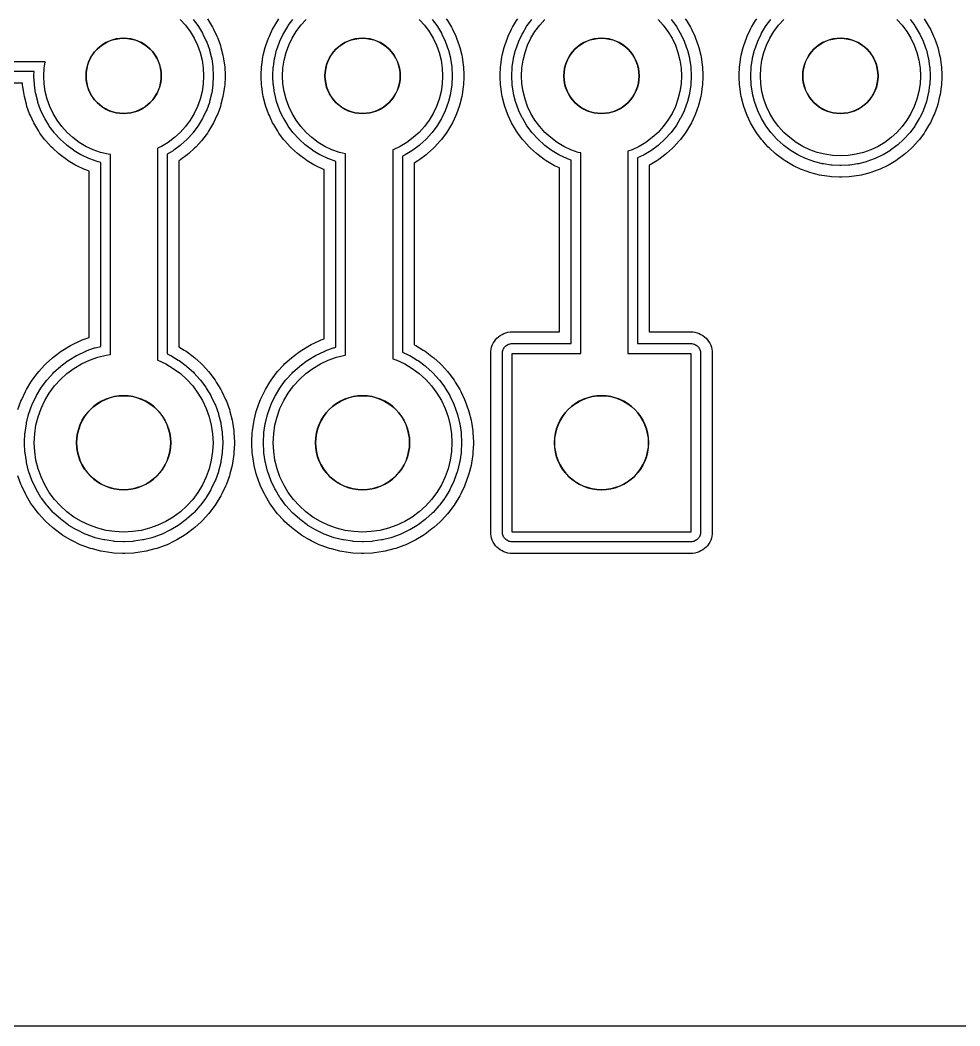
# Model space of a CAD drawing. Header units: millimetres. Extents: x -3 to 103, y -3 to 78.
# Drawn here: x 70.54 to 80.53, y 0 to 10.69 of the extents above; entities that cross this region are included whole.
import ezdxf

# ---------------------------------------------------------------- set-up
doc = ezdxf.new("R2010")
doc.units = ezdxf.units.MM
for name, color, linetype in [('COPPER', 1, 'Continuous'), ('DRILL_0p80mm', 5, 'Continuous'), ('DRILL_1p00mm', 5, 'Continuous'), ('ISO_PASS1', 2, 'Continuous'), ('ISO_PASS2', 6, 'Continuous'), ('OUTLINE', 7, 'Continuous')]:
    doc.layers.add(name, color=color, linetype=linetype)

msp = doc.modelspace()

# ---------------------------------------------------------------- linework, layer by layer
at = {"layer": 'COPPER'}
for points in [[(72.241, 10.701), (72.297, 10.639), (72.347, 10.572), (72.39, 10.501), (72.425, 10.425), (72.453, 10.347), (72.474, 10.266), (72.486, 10.183), (72.49, 10.1), (72.486, 10.017), (72.474, 9.934), (72.453, 9.853), (72.425, 9.775), (72.39, 9.699), (72.347, 9.628), (72.297, 9.561), (72.241, 9.499), (72.179, 9.443), (72.112, 9.393), (72.041, 9.35), (72, 9.331), (72, 7.079), (72.004, 7.078), (72.088, 7.038), (72.168, 6.99), (72.243, 6.934), (72.312, 6.872), (72.374, 6.803), (72.43, 6.728), (72.478, 6.648), (72.518, 6.564), (72.549, 6.476), (72.572, 6.385), (72.585, 6.293), (72.59, 6.2), (72.585, 6.107), (72.572, 6.015), (72.549, 5.924), (72.518, 5.836), (72.478, 5.752), (72.43, 5.672), (72.374, 5.597), (72.312, 5.528), (72.243, 5.466), (72.168, 5.41), (72.088, 5.362), (72.004, 5.322), (71.916, 5.291), (71.825, 5.268), (71.733, 5.255), (71.64, 5.25), (71.547, 5.255), (71.455, 5.268), (71.364, 5.291), (71.276, 5.322), (71.192, 5.362), (71.112, 5.41), (71.037, 5.466), (70.968, 5.528), (70.906, 5.597), (70.85, 5.672), (70.802, 5.752), (70.762, 5.836), (70.731, 5.924), (70.708, 6.015), (70.695, 6.107), (70.69, 6.2), (70.695, 6.293), (70.708, 6.385), (70.731, 6.476), (70.762, 6.564), (70.802, 6.648), (70.85, 6.728), (70.906, 6.803), (70.968, 6.872), (71.037, 6.934), (71.112, 6.99), (71.192, 7.038), (71.276, 7.078), (71.364, 7.109), (71.455, 7.132), (71.5, 7.138), (71.5, 9.263), (71.474, 9.266), (71.393, 9.287), (71.315, 9.315), (71.239, 9.35), (71.168, 9.393), (71.101, 9.443), (71.039, 9.499), (70.983, 9.561), (70.933, 9.628), (70.89, 9.699), (70.855, 9.775), (70.827, 9.853), (70.806, 9.934), (70.794, 10.017), (70.79, 10.1), (70.794, 10.183), (70.804, 10.25), (58.892, 10.25)], [(74.781, 10.701), (74.837, 10.639), (74.887, 10.572), (74.93, 10.501), (74.965, 10.425), (74.993, 10.347), (75.014, 10.266), (75.026, 10.183), (75.03, 10.1), (75.026, 10.017), (75.014, 9.934), (74.993, 9.853), (74.965, 9.775), (74.93, 9.699), (74.887, 9.628), (74.837, 9.561), (74.781, 9.499), (74.719, 9.443), (74.652, 9.393), (74.581, 9.35), (74.505, 9.315), (74.5, 9.313), (74.5, 7.093), (74.544, 7.078), (74.628, 7.038), (74.708, 6.99), (74.783, 6.934), (74.852, 6.872), (74.914, 6.803), (74.97, 6.728), (75.018, 6.648), (75.058, 6.564), (75.089, 6.476), (75.112, 6.385), (75.125, 6.293), (75.13, 6.2), (75.125, 6.107), (75.112, 6.015), (75.089, 5.924), (75.058, 5.836), (75.018, 5.752), (74.97, 5.672), (74.914, 5.597), (74.852, 5.528), (74.783, 5.466), (74.708, 5.41), (74.628, 5.362), (74.544, 5.322), (74.456, 5.291), (74.365, 5.268), (74.273, 5.255), (74.18, 5.25), (74.087, 5.255), (73.995, 5.268), (73.904, 5.291), (73.816, 5.322), (73.732, 5.362), (73.652, 5.41), (73.577, 5.466), (73.508, 5.528), (73.446, 5.597), (73.39, 5.672), (73.342, 5.752), (73.302, 5.836), (73.271, 5.924), (73.248, 6.015), (73.235, 6.107), (73.23, 6.2), (73.235, 6.293), (73.248, 6.385), (73.271, 6.476), (73.302, 6.564), (73.342, 6.648), (73.39, 6.728), (73.446, 6.803), (73.508, 6.872), (73.577, 6.934), (73.652, 6.99), (73.732, 7.038), (73.816, 7.078), (73.904, 7.109), (73.995, 7.132), (74, 7.133), (74, 9.27), (73.933, 9.287), (73.855, 9.315), (73.779, 9.35), (73.708, 9.393), (73.641, 9.443), (73.579, 9.499), (73.523, 9.561), (73.473, 9.628), (73.43, 9.699), (73.395, 9.775), (73.367, 9.853), (73.346, 9.934), (73.334, 10.017), (73.33, 10.1), (73.334, 10.183), (73.346, 10.266), (73.367, 10.347), (73.395, 10.425), (73.43, 10.501), (73.473, 10.572), (73.523, 10.639), (73.579, 10.701)], [(77.321, 10.701), (77.377, 10.639), (77.427, 10.572), (77.47, 10.501), (77.505, 10.425), (77.533, 10.347), (77.554, 10.266), (77.566, 10.183), (77.57, 10.1), (77.566, 10.017), (77.554, 9.934), (77.533, 9.853), (77.505, 9.775), (77.47, 9.699), (77.427, 9.628), (77.377, 9.561), (77.321, 9.499), (77.259, 9.443), (77.192, 9.393), (77.121, 9.35), (77.045, 9.315), (77, 9.299), (77, 7.15), (77.67, 7.15), (77.67, 5.25), (75.77, 5.25), (75.77, 7.15), (76.5, 7.15), (76.5, 9.28), (76.473, 9.287), (76.395, 9.315), (76.319, 9.35), (76.248, 9.393), (76.181, 9.443), (76.119, 9.499), (76.063, 9.561), (76.013, 9.628), (75.97, 9.699), (75.935, 9.775), (75.907, 9.853), (75.886, 9.934), (75.874, 10.017), (75.87, 10.1), (75.874, 10.183), (75.886, 10.266), (75.907, 10.347), (75.935, 10.425), (75.97, 10.501), (76.013, 10.572), (76.063, 10.639), (76.119, 10.701)], [(79.861, 10.701), (79.917, 10.639), (79.967, 10.572), (80.01, 10.501), (80.045, 10.425), (80.073, 10.347), (80.094, 10.266), (80.106, 10.183), (80.11, 10.1), (80.106, 10.017), (80.094, 9.934), (80.073, 9.853), (80.045, 9.775), (80.01, 9.699), (79.967, 9.628), (79.917, 9.561), (79.861, 9.499), (79.799, 9.443), (79.732, 9.393), (79.661, 9.35), (79.585, 9.315), (79.507, 9.287), (79.426, 9.266), (79.343, 9.254), (79.26, 9.25), (79.177, 9.254), (79.094, 9.266), (79.013, 9.287), (78.935, 9.315), (78.859, 9.35), (78.788, 9.393), (78.721, 9.443), (78.659, 9.499), (78.603, 9.561), (78.553, 9.628), (78.51, 9.699), (78.475, 9.775), (78.447, 9.853), (78.426, 9.934), (78.414, 10.017), (78.41, 10.1), (78.414, 10.183), (78.426, 10.266), (78.447, 10.347), (78.475, 10.425), (78.51, 10.501), (78.553, 10.572), (78.603, 10.639), (78.659, 10.701)]]:
    msp.add_lwpolyline(points, dxfattribs=at)
for points in [[(71.307, 10.322), (71.287, 10.289), (71.27, 10.253), (71.257, 10.216), (71.248, 10.178), (71.242, 10.139), (71.24, 10.1), (71.242, 10.061), (71.248, 10.022), (71.257, 9.984), (71.27, 9.947), (71.287, 9.911), (71.307, 9.878), (71.331, 9.846), (71.357, 9.817), (71.386, 9.791), (71.418, 9.767), (71.451, 9.747), (71.487, 9.73), (71.524, 9.717), (71.562, 9.708), (71.601, 9.702), (71.64, 9.7), (71.679, 9.702), (71.718, 9.708), (71.756, 9.717), (71.793, 9.73), (71.829, 9.747), (71.862, 9.767), (71.894, 9.791), (71.923, 9.817), (71.949, 9.846), (71.973, 9.878), (71.993, 9.911), (72.01, 9.947), (72.023, 9.984), (72.032, 10.022), (72.038, 10.061), (72.04, 10.1), (72.038, 10.139), (72.032, 10.178), (72.023, 10.216), (72.01, 10.253), (71.993, 10.289), (71.973, 10.322), (71.949, 10.354), (71.923, 10.383), (71.894, 10.409), (71.862, 10.433), (71.829, 10.453), (71.793, 10.47), (71.756, 10.483), (71.718, 10.492), (71.679, 10.498), (71.64, 10.5), (71.601, 10.498), (71.562, 10.492), (71.524, 10.483), (71.487, 10.47), (71.451, 10.453), (71.418, 10.433), (71.386, 10.409), (71.357, 10.383), (71.331, 10.354)], [(73.847, 10.322), (73.827, 10.289), (73.81, 10.253), (73.797, 10.216), (73.788, 10.178), (73.782, 10.139), (73.78, 10.1), (73.782, 10.061), (73.788, 10.022), (73.797, 9.984), (73.81, 9.947), (73.827, 9.911), (73.847, 9.878), (73.871, 9.846), (73.897, 9.817), (73.926, 9.791), (73.958, 9.767), (73.991, 9.747), (74.027, 9.73), (74.064, 9.717), (74.102, 9.708), (74.141, 9.702), (74.18, 9.7), (74.219, 9.702), (74.258, 9.708), (74.296, 9.717), (74.333, 9.73), (74.369, 9.747), (74.402, 9.767), (74.434, 9.791), (74.463, 9.817), (74.489, 9.846), (74.513, 9.878), (74.533, 9.911), (74.55, 9.947), (74.563, 9.984), (74.572, 10.022), (74.578, 10.061), (74.58, 10.1), (74.578, 10.139), (74.572, 10.178), (74.563, 10.216), (74.55, 10.253), (74.533, 10.289), (74.513, 10.322), (74.489, 10.354), (74.463, 10.383), (74.434, 10.409), (74.402, 10.433), (74.369, 10.453), (74.333, 10.47), (74.296, 10.483), (74.258, 10.492), (74.219, 10.498), (74.18, 10.5), (74.141, 10.498), (74.102, 10.492), (74.064, 10.483), (74.027, 10.47), (73.991, 10.453), (73.958, 10.433), (73.926, 10.409), (73.897, 10.383), (73.871, 10.354)], [(76.387, 10.322), (76.367, 10.289), (76.35, 10.253), (76.337, 10.216), (76.328, 10.178), (76.322, 10.139), (76.32, 10.1), (76.322, 10.061), (76.328, 10.022), (76.337, 9.984), (76.35, 9.947), (76.367, 9.911), (76.387, 9.878), (76.411, 9.846), (76.437, 9.817), (76.466, 9.791), (76.498, 9.767), (76.531, 9.747), (76.567, 9.73), (76.604, 9.717), (76.642, 9.708), (76.681, 9.702), (76.72, 9.7), (76.759, 9.702), (76.798, 9.708), (76.836, 9.717), (76.873, 9.73), (76.909, 9.747), (76.942, 9.767), (76.974, 9.791), (77.003, 9.817), (77.029, 9.846), (77.053, 9.878), (77.073, 9.911), (77.09, 9.947), (77.103, 9.984), (77.112, 10.022), (77.118, 10.061), (77.12, 10.1), (77.118, 10.139), (77.112, 10.178), (77.103, 10.216), (77.09, 10.253), (77.073, 10.289), (77.053, 10.322), (77.029, 10.354), (77.003, 10.383), (76.974, 10.409), (76.942, 10.433), (76.909, 10.453), (76.873, 10.47), (76.836, 10.483), (76.798, 10.492), (76.759, 10.498), (76.72, 10.5), (76.681, 10.498), (76.642, 10.492), (76.604, 10.483), (76.567, 10.47), (76.531, 10.453), (76.498, 10.433), (76.466, 10.409), (76.437, 10.383), (76.411, 10.354)], [(78.927, 10.322), (78.907, 10.289), (78.89, 10.253), (78.877, 10.216), (78.868, 10.178), (78.862, 10.139), (78.86, 10.1), (78.862, 10.061), (78.868, 10.022), (78.877, 9.984), (78.89, 9.947), (78.907, 9.911), (78.927, 9.878), (78.951, 9.846), (78.977, 9.817), (79.006, 9.791), (79.038, 9.767), (79.071, 9.747), (79.107, 9.73), (79.144, 9.717), (79.182, 9.708), (79.221, 9.702), (79.26, 9.7), (79.299, 9.702), (79.338, 9.708), (79.376, 9.717), (79.413, 9.73), (79.449, 9.747), (79.482, 9.767), (79.514, 9.791), (79.543, 9.817), (79.569, 9.846), (79.593, 9.878), (79.613, 9.911), (79.63, 9.947), (79.643, 9.984), (79.652, 10.022), (79.658, 10.061), (79.66, 10.1), (79.658, 10.139), (79.652, 10.178), (79.643, 10.216), (79.63, 10.253), (79.613, 10.289), (79.593, 10.322), (79.569, 10.354), (79.543, 10.383), (79.514, 10.409), (79.482, 10.433), (79.449, 10.453), (79.413, 10.47), (79.376, 10.483), (79.338, 10.492), (79.299, 10.498), (79.26, 10.5), (79.221, 10.498), (79.182, 10.492), (79.144, 10.483), (79.107, 10.47), (79.071, 10.453), (79.038, 10.433), (79.006, 10.409), (78.977, 10.383), (78.951, 10.354)], [(71.224, 6.478), (71.199, 6.436), (71.178, 6.391), (71.162, 6.345), (71.15, 6.298), (71.142, 6.249), (71.14, 6.2), (71.142, 6.151), (71.15, 6.102), (71.162, 6.055), (71.178, 6.009), (71.199, 5.964), (71.224, 5.922), (71.253, 5.883), (71.286, 5.846), (71.323, 5.813), (71.362, 5.784), (71.404, 5.759), (71.449, 5.738), (71.495, 5.722), (71.542, 5.71), (71.591, 5.702), (71.64, 5.7), (71.689, 5.702), (71.738, 5.71), (71.785, 5.722), (71.831, 5.738), (71.876, 5.759), (71.918, 5.784), (71.957, 5.813), (71.994, 5.846), (72.027, 5.883), (72.056, 5.922), (72.081, 5.964), (72.102, 6.009), (72.118, 6.055), (72.13, 6.102), (72.138, 6.151), (72.14, 6.2), (72.138, 6.249), (72.13, 6.298), (72.118, 6.345), (72.102, 6.391), (72.081, 6.436), (72.056, 6.478), (72.027, 6.517), (71.994, 6.554), (71.957, 6.587), (71.918, 6.616), (71.876, 6.641), (71.831, 6.662), (71.785, 6.678), (71.738, 6.69), (71.689, 6.698), (71.64, 6.7), (71.591, 6.698), (71.542, 6.69), (71.495, 6.678), (71.449, 6.662), (71.404, 6.641), (71.362, 6.616), (71.323, 6.587), (71.286, 6.554), (71.253, 6.517)], [(73.764, 6.478), (73.739, 6.436), (73.718, 6.391), (73.702, 6.345), (73.69, 6.298), (73.682, 6.249), (73.68, 6.2), (73.682, 6.151), (73.69, 6.102), (73.702, 6.055), (73.718, 6.009), (73.739, 5.964), (73.764, 5.922), (73.793, 5.883), (73.826, 5.846), (73.863, 5.813), (73.902, 5.784), (73.944, 5.759), (73.989, 5.738), (74.035, 5.722), (74.082, 5.71), (74.131, 5.702), (74.18, 5.7), (74.229, 5.702), (74.278, 5.71), (74.325, 5.722), (74.371, 5.738), (74.416, 5.759), (74.458, 5.784), (74.497, 5.813), (74.534, 5.846), (74.567, 5.883), (74.596, 5.922), (74.621, 5.964), (74.642, 6.009), (74.658, 6.055), (74.67, 6.102), (74.678, 6.151), (74.68, 6.2), (74.678, 6.249), (74.67, 6.298), (74.658, 6.345), (74.642, 6.391), (74.621, 6.436), (74.596, 6.478), (74.567, 6.517), (74.534, 6.554), (74.497, 6.587), (74.458, 6.616), (74.416, 6.641), (74.371, 6.662), (74.325, 6.678), (74.278, 6.69), (74.229, 6.698), (74.18, 6.7), (74.131, 6.698), (74.082, 6.69), (74.035, 6.678), (73.989, 6.662), (73.944, 6.641), (73.902, 6.616), (73.863, 6.587), (73.826, 6.554), (73.793, 6.517)], [(76.279, 6.436), (76.258, 6.391), (76.242, 6.345), (76.23, 6.298), (76.222, 6.249), (76.22, 6.2), (76.222, 6.151), (76.23, 6.102), (76.242, 6.055), (76.258, 6.009), (76.279, 5.964), (76.304, 5.922), (76.333, 5.883), (76.366, 5.846), (76.403, 5.813), (76.442, 5.784), (76.484, 5.759), (76.529, 5.738), (76.575, 5.722), (76.622, 5.71), (76.671, 5.702), (76.72, 5.7), (76.769, 5.702), (76.818, 5.71), (76.865, 5.722), (76.911, 5.738), (76.956, 5.759), (76.998, 5.784), (77.037, 5.813), (77.074, 5.846), (77.107, 5.883), (77.136, 5.922), (77.161, 5.964), (77.182, 6.009), (77.198, 6.055), (77.21, 6.102), (77.218, 6.151), (77.22, 6.2), (77.218, 6.249), (77.21, 6.298), (77.198, 6.345), (77.182, 6.391), (77.161, 6.436), (77.136, 6.478), (77.107, 6.517), (77.074, 6.554), (77.037, 6.587), (76.998, 6.616), (76.956, 6.641), (76.911, 6.662), (76.865, 6.678), (76.818, 6.69), (76.769, 6.698), (76.72, 6.7), (76.671, 6.698), (76.622, 6.69), (76.575, 6.678), (76.529, 6.662), (76.484, 6.641), (76.442, 6.616), (76.403, 6.587), (76.366, 6.554), (76.333, 6.517), (76.304, 6.478)]]:
    msp.add_lwpolyline(points, close=True, dxfattribs=at)
at = {"layer": 'DRILL_0p80mm'}
for centre in [(71.64, 10.1), (74.18, 10.1), (76.72, 10.1), (79.26, 10.1)]:
    msp.add_circle(centre, 0.4, dxfattribs=at)
at = {"layer": 'DRILL_1p00mm'}
for centre in [(71.64, 6.2), (74.18, 6.2), (76.72, 6.2)]:
    msp.add_circle(centre, 0.5, dxfattribs=at)
at = {"layer": 'ISO_PASS1'}
for points in [[(72.38, 10.701), (72.43, 10.634), (72.436, 10.625), (72.478, 10.554), (72.483, 10.545), (72.519, 10.47), (72.523, 10.46), (72.551, 10.382), (72.554, 10.372), (72.574, 10.291), (72.576, 10.281), (72.588, 10.199), (72.589, 10.188), (72.593, 10.105), (72.593, 10.095), (72.589, 10.012), (72.588, 10.001), (72.576, 9.919), (72.574, 9.909), (72.554, 9.828), (72.551, 9.818), (72.523, 9.74), (72.519, 9.73), (72.483, 9.655), (72.478, 9.646), (72.436, 9.575), (72.43, 9.566), (72.38, 9.499), (72.374, 9.491), (72.318, 9.429), (72.311, 9.422), (72.249, 9.366), (72.241, 9.36), (72.174, 9.31), (72.165, 9.304), (72.104, 9.267), (72.104, 7.145), (72.132, 7.131), (72.141, 7.127), (72.221, 7.079), (72.23, 7.073), (72.304, 7.018), (72.312, 7.011), (72.381, 6.949), (72.389, 6.941), (72.451, 6.872), (72.458, 6.864), (72.513, 6.79), (72.519, 6.781), (72.567, 6.701), (72.571, 6.692), (72.611, 6.608), (72.615, 6.598), (72.647, 6.511), (72.65, 6.501), (72.672, 6.411), (72.674, 6.401), (72.688, 6.308), (72.689, 6.298), (72.693, 6.205), (72.693, 6.195), (72.689, 6.102), (72.688, 6.092), (72.674, 5.999), (72.672, 5.989), (72.65, 5.899), (72.647, 5.889), (72.615, 5.802), (72.611, 5.792), (72.571, 5.708), (72.567, 5.699), (72.519, 5.619), (72.513, 5.61), (72.458, 5.536), (72.451, 5.528), (72.389, 5.459), (72.381, 5.451), (72.312, 5.389), (72.304, 5.382), (72.23, 5.327), (72.221, 5.321), (72.141, 5.273), (72.132, 5.269), (72.048, 5.229), (72.038, 5.225), (71.951, 5.193), (71.941, 5.19), (71.851, 5.168), (71.841, 5.166), (71.748, 5.152), (71.738, 5.151), (71.645, 5.147), (71.635, 5.147), (71.542, 5.151), (71.532, 5.152), (71.439, 5.166), (71.429, 5.168), (71.339, 5.19), (71.329, 5.193), (71.242, 5.225), (71.232, 5.229), (71.148, 5.269), (71.139, 5.273), (71.059, 5.321), (71.05, 5.327), (70.976, 5.382), (70.968, 5.389), (70.899, 5.451), (70.891, 5.459), (70.829, 5.528), (70.822, 5.536), (70.767, 5.61), (70.761, 5.619), (70.713, 5.699), (70.709, 5.708), (70.669, 5.792), (70.665, 5.802), (70.633, 5.889), (70.63, 5.899), (70.608, 5.989), (70.606, 5.999), (70.592, 6.092), (70.591, 6.102), (70.587, 6.195), (70.587, 6.205), (70.591, 6.298), (70.592, 6.308), (70.606, 6.401), (70.608, 6.411), (70.63, 6.501), (70.633, 6.511), (70.665, 6.598), (70.669, 6.608), (70.709, 6.692), (70.713, 6.701), (70.761, 6.781), (70.767, 6.79), (70.822, 6.864), (70.829, 6.872), (70.891, 6.941), (70.899, 6.949), (70.968, 7.011), (70.976, 7.018), (71.05, 7.073), (71.059, 7.079), (71.139, 7.127), (71.148, 7.131), (71.232, 7.171), (71.242, 7.175), (71.329, 7.207), (71.339, 7.21), (71.396, 7.224), (71.396, 9.179), (71.368, 9.186), (71.358, 9.189), (71.28, 9.217), (71.27, 9.221), (71.195, 9.257), (71.186, 9.262), (71.115, 9.304), (71.106, 9.31), (71.039, 9.36), (71.031, 9.366), (70.969, 9.422), (70.962, 9.429), (70.906, 9.491), (70.9, 9.499), (70.85, 9.566), (70.844, 9.575), (70.802, 9.646), (70.797, 9.655), (70.761, 9.73), (70.757, 9.74), (70.729, 9.818), (70.726, 9.828), (70.706, 9.909), (70.704, 9.919), (70.692, 10.001), (70.691, 10.012), (70.687, 10.095), (70.687, 10.105), (70.689, 10.146), (58.965, 10.146)], [(74.92, 10.701), (74.97, 10.634), (74.976, 10.625), (75.018, 10.554), (75.023, 10.545), (75.059, 10.47), (75.063, 10.46), (75.091, 10.382), (75.094, 10.372), (75.114, 10.291), (75.116, 10.281), (75.128, 10.199), (75.129, 10.188), (75.133, 10.105), (75.133, 10.095), (75.129, 10.012), (75.128, 10.001), (75.116, 9.919), (75.114, 9.909), (75.094, 9.828), (75.091, 9.818), (75.063, 9.74), (75.059, 9.73), (75.023, 9.655), (75.018, 9.646), (74.976, 9.575), (74.97, 9.566), (74.92, 9.499), (74.914, 9.491), (74.858, 9.429), (74.851, 9.422), (74.789, 9.366), (74.781, 9.36), (74.714, 9.31), (74.705, 9.304), (74.634, 9.262), (74.625, 9.257), (74.604, 9.247), (74.604, 7.164), (74.672, 7.131), (74.681, 7.127), (74.761, 7.079), (74.77, 7.073), (74.844, 7.018), (74.852, 7.011), (74.921, 6.949), (74.929, 6.941), (74.991, 6.872), (74.998, 6.864), (75.053, 6.79), (75.059, 6.781), (75.107, 6.701), (75.111, 6.692), (75.151, 6.608), (75.155, 6.598), (75.187, 6.511), (75.19, 6.501), (75.212, 6.411), (75.214, 6.401), (75.228, 6.308), (75.229, 6.298), (75.233, 6.205), (75.233, 6.195), (75.229, 6.102), (75.228, 6.092), (75.214, 5.999), (75.212, 5.989), (75.19, 5.899), (75.187, 5.889), (75.155, 5.802), (75.151, 5.792), (75.111, 5.708), (75.107, 5.699), (75.059, 5.619), (75.053, 5.61), (74.998, 5.536), (74.991, 5.528), (74.929, 5.459), (74.921, 5.451), (74.852, 5.389), (74.844, 5.382), (74.77, 5.327), (74.761, 5.321), (74.681, 5.273), (74.672, 5.269), (74.588, 5.229), (74.578, 5.225), (74.491, 5.193), (74.481, 5.19), (74.391, 5.168), (74.381, 5.166), (74.288, 5.152), (74.278, 5.151), (74.185, 5.147), (74.175, 5.147), (74.082, 5.151), (74.072, 5.152), (73.979, 5.166), (73.969, 5.168), (73.879, 5.19), (73.869, 5.193), (73.782, 5.225), (73.772, 5.229), (73.688, 5.269), (73.679, 5.273), (73.599, 5.321), (73.59, 5.327), (73.516, 5.382), (73.508, 5.389), (73.439, 5.451), (73.431, 5.459), (73.369, 5.528), (73.362, 5.536), (73.307, 5.61), (73.301, 5.619), (73.253, 5.699), (73.249, 5.708), (73.209, 5.792), (73.205, 5.802), (73.173, 5.889), (73.17, 5.899), (73.148, 5.989), (73.146, 5.999), (73.132, 6.092), (73.131, 6.102), (73.127, 6.195), (73.127, 6.205), (73.131, 6.298), (73.132, 6.308), (73.146, 6.401), (73.148, 6.411), (73.17, 6.501), (73.173, 6.511), (73.205, 6.598), (73.209, 6.608), (73.249, 6.692), (73.253, 6.701), (73.301, 6.781), (73.307, 6.79), (73.362, 6.864), (73.369, 6.872), (73.431, 6.941), (73.439, 6.949), (73.508, 7.011), (73.516, 7.018), (73.59, 7.073), (73.599, 7.079), (73.679, 7.127), (73.688, 7.131), (73.772, 7.171), (73.782, 7.175), (73.869, 7.207), (73.879, 7.21), (73.896, 7.214), (73.896, 9.19), (73.82, 9.217), (73.81, 9.221), (73.735, 9.257), (73.726, 9.262), (73.655, 9.304), (73.646, 9.31), (73.579, 9.36), (73.571, 9.366), (73.509, 9.422), (73.502, 9.429), (73.446, 9.491), (73.44, 9.499), (73.39, 9.566), (73.384, 9.575), (73.342, 9.646), (73.337, 9.655), (73.301, 9.73), (73.297, 9.74), (73.269, 9.818), (73.266, 9.828), (73.246, 9.909), (73.244, 9.919), (73.232, 10.001), (73.231, 10.012), (73.227, 10.095), (73.227, 10.105), (73.231, 10.188), (73.232, 10.199), (73.244, 10.281), (73.246, 10.291), (73.266, 10.372), (73.269, 10.382), (73.297, 10.46), (73.301, 10.47), (73.337, 10.545), (73.342, 10.554), (73.384, 10.625), (73.39, 10.634), (73.44, 10.701)], [(77.46, 10.701), (77.51, 10.634), (77.516, 10.625), (77.558, 10.554), (77.563, 10.545), (77.599, 10.47), (77.603, 10.46), (77.631, 10.382), (77.634, 10.372), (77.654, 10.291), (77.656, 10.281), (77.668, 10.199), (77.669, 10.188), (77.673, 10.105), (77.673, 10.095), (77.669, 10.012), (77.668, 10.001), (77.656, 9.919), (77.654, 9.909), (77.634, 9.828), (77.631, 9.818), (77.603, 9.74), (77.599, 9.73), (77.563, 9.655), (77.558, 9.646), (77.516, 9.575), (77.51, 9.566), (77.46, 9.499), (77.454, 9.491), (77.398, 9.429), (77.391, 9.422), (77.329, 9.366), (77.321, 9.36), (77.254, 9.31), (77.245, 9.304), (77.174, 9.262), (77.165, 9.257), (77.104, 9.228), (77.104, 7.254), (77.67, 7.254), (77.68, 7.253), (77.69, 7.252), (77.7, 7.249), (77.71, 7.246), (77.719, 7.241), (77.728, 7.236), (77.736, 7.23), (77.743, 7.223), (77.75, 7.216), (77.756, 7.208), (77.761, 7.199), (77.766, 7.19), (77.769, 7.18), (77.772, 7.17), (77.773, 7.16), (77.774, 7.15), (77.774, 5.25), (77.773, 5.24), (77.772, 5.23), (77.769, 5.22), (77.766, 5.21), (77.761, 5.201), (77.756, 5.192), (77.75, 5.184), (77.743, 5.177), (77.736, 5.17), (77.728, 5.164), (77.719, 5.159), (77.71, 5.154), (77.7, 5.151), (77.69, 5.148), (77.68, 5.147), (77.67, 5.146), (75.77, 5.146), (75.76, 5.147), (75.75, 5.148), (75.74, 5.151), (75.73, 5.154), (75.721, 5.159), (75.712, 5.164), (75.704, 5.17), (75.697, 5.177), (75.69, 5.184), (75.684, 5.192), (75.679, 5.201), (75.674, 5.21), (75.671, 5.22), (75.668, 5.23), (75.667, 5.24), (75.666, 5.25), (75.666, 7.15), (75.667, 7.16), (75.668, 7.17), (75.671, 7.18), (75.674, 7.19), (75.679, 7.199), (75.684, 7.208), (75.69, 7.216), (75.697, 7.223), (75.704, 7.23), (75.712, 7.236), (75.721, 7.241), (75.73, 7.246), (75.74, 7.249), (75.75, 7.252), (75.76, 7.253), (75.77, 7.254), (76.396, 7.254), (76.396, 9.204), (76.36, 9.217), (76.35, 9.221), (76.275, 9.257), (76.266, 9.262), (76.195, 9.304), (76.186, 9.31), (76.119, 9.36), (76.111, 9.366), (76.049, 9.422), (76.042, 9.429), (75.986, 9.491), (75.98, 9.499), (75.93, 9.566), (75.924, 9.575), (75.882, 9.646), (75.877, 9.655), (75.841, 9.73), (75.837, 9.74), (75.809, 9.818), (75.806, 9.828), (75.786, 9.909), (75.784, 9.919), (75.772, 10.001), (75.771, 10.012), (75.767, 10.095), (75.767, 10.105), (75.771, 10.188), (75.772, 10.199), (75.784, 10.281), (75.786, 10.291), (75.806, 10.372), (75.809, 10.382), (75.837, 10.46), (75.841, 10.47), (75.877, 10.545), (75.882, 10.554), (75.924, 10.625), (75.93, 10.634), (75.98, 10.701)], [(80, 10.701), (80.05, 10.634), (80.056, 10.625), (80.098, 10.554), (80.103, 10.545), (80.139, 10.47), (80.143, 10.46), (80.171, 10.382), (80.174, 10.372), (80.194, 10.291), (80.196, 10.281), (80.208, 10.199), (80.209, 10.188), (80.213, 10.105), (80.213, 10.095), (80.209, 10.012), (80.208, 10.001), (80.196, 9.919), (80.194, 9.909), (80.174, 9.828), (80.171, 9.818), (80.143, 9.74), (80.139, 9.73), (80.103, 9.655), (80.098, 9.646), (80.056, 9.575), (80.05, 9.566), (80, 9.499), (79.994, 9.491), (79.938, 9.429), (79.931, 9.422), (79.869, 9.366), (79.861, 9.36), (79.794, 9.31), (79.785, 9.304), (79.714, 9.262), (79.705, 9.257), (79.63, 9.221), (79.62, 9.217), (79.542, 9.189), (79.532, 9.186), (79.451, 9.166), (79.441, 9.164), (79.359, 9.152), (79.348, 9.151), (79.265, 9.147), (79.255, 9.147), (79.172, 9.151), (79.161, 9.152), (79.079, 9.164), (79.069, 9.166), (78.988, 9.186), (78.978, 9.189), (78.9, 9.217), (78.89, 9.221), (78.815, 9.257), (78.806, 9.262), (78.735, 9.304), (78.726, 9.31), (78.659, 9.36), (78.651, 9.366), (78.589, 9.422), (78.582, 9.429), (78.526, 9.491), (78.52, 9.499), (78.47, 9.566), (78.464, 9.575), (78.422, 9.646), (78.417, 9.655), (78.381, 9.73), (78.377, 9.74), (78.349, 9.818), (78.346, 9.828), (78.326, 9.909), (78.324, 9.919), (78.312, 10.001), (78.311, 10.012), (78.307, 10.095), (78.307, 10.105), (78.311, 10.188), (78.312, 10.199), (78.324, 10.281), (78.326, 10.291), (78.346, 10.372), (78.349, 10.382), (78.377, 10.46), (78.381, 10.47), (78.417, 10.545), (78.422, 10.554), (78.464, 10.625), (78.47, 10.634), (78.52, 10.701)]]:
    msp.add_lwpolyline(points, dxfattribs=at)
at = {"layer": 'ISO_PASS2'}
for points in [[(72.53, 10.708), (72.542, 10.689), (72.585, 10.618), (72.596, 10.598), (72.631, 10.523), (72.64, 10.502), (72.668, 10.424), (72.674, 10.402), (72.695, 10.321), (72.699, 10.299), (72.711, 10.217), (72.714, 10.194), (72.718, 10.111), (72.718, 10.089), (72.714, 10.006), (72.711, 9.983), (72.699, 9.901), (72.695, 9.879), (72.674, 9.798), (72.668, 9.776), (72.64, 9.698), (72.631, 9.677), (72.596, 9.602), (72.585, 9.582), (72.542, 9.511), (72.53, 9.492), (72.48, 9.425), (72.466, 9.408), (72.41, 9.346), (72.394, 9.33), (72.332, 9.274), (72.315, 9.26), (72.248, 9.21), (72.229, 9.198), (72.228, 9.197), (72.228, 7.22), (72.285, 7.185), (72.304, 7.173), (72.378, 7.117), (72.396, 7.103), (72.465, 7.041), (72.481, 7.025), (72.543, 6.956), (72.557, 6.938), (72.613, 6.864), (72.625, 6.845), (72.673, 6.765), (72.684, 6.745), (72.724, 6.661), (72.732, 6.64), (72.764, 6.553), (72.77, 6.531), (72.793, 6.441), (72.797, 6.419), (72.811, 6.327), (72.813, 6.304), (72.818, 6.211), (72.818, 6.189), (72.813, 6.096), (72.811, 6.073), (72.797, 5.981), (72.793, 5.959), (72.77, 5.869), (72.764, 5.847), (72.732, 5.76), (72.724, 5.739), (72.684, 5.655), (72.673, 5.635), (72.625, 5.555), (72.613, 5.536), (72.557, 5.462), (72.543, 5.444), (72.481, 5.375), (72.465, 5.359), (72.396, 5.297), (72.378, 5.283), (72.304, 5.227), (72.285, 5.215), (72.205, 5.167), (72.185, 5.156), (72.101, 5.116), (72.08, 5.108), (71.993, 5.076), (71.971, 5.07), (71.881, 5.047), (71.859, 5.043), (71.767, 5.029), (71.744, 5.027), (71.651, 5.022), (71.629, 5.022), (71.536, 5.027), (71.513, 5.029), (71.421, 5.043), (71.399, 5.047), (71.309, 5.07), (71.287, 5.076), (71.2, 5.108), (71.179, 5.116), (71.095, 5.156), (71.075, 5.167), (70.995, 5.215), (70.976, 5.227), (70.902, 5.283), (70.884, 5.297), (70.815, 5.359), (70.799, 5.375), (70.737, 5.444), (70.723, 5.462), (70.667, 5.536), (70.655, 5.555), (70.607, 5.635), (70.596, 5.655), (70.556, 5.739), (70.548, 5.76), (70.516, 5.847)], [(75.07, 10.708), (75.082, 10.689), (75.125, 10.618), (75.136, 10.598), (75.171, 10.523), (75.18, 10.502), (75.208, 10.424), (75.214, 10.402), (75.235, 10.321), (75.239, 10.299), (75.251, 10.217), (75.254, 10.194), (75.258, 10.111), (75.258, 10.089), (75.254, 10.006), (75.251, 9.983), (75.239, 9.901), (75.235, 9.879), (75.214, 9.798), (75.208, 9.776), (75.18, 9.698), (75.171, 9.677), (75.136, 9.602), (75.125, 9.582), (75.082, 9.511), (75.07, 9.492), (75.02, 9.425), (75.006, 9.408), (74.95, 9.346), (74.934, 9.33), (74.872, 9.274), (74.855, 9.26), (74.788, 9.21), (74.769, 9.198), (74.728, 9.173), (74.728, 7.242), (74.745, 7.233), (74.825, 7.185), (74.844, 7.173), (74.918, 7.117), (74.936, 7.103), (75.005, 7.041), (75.021, 7.025), (75.083, 6.956), (75.097, 6.938), (75.153, 6.864), (75.165, 6.845), (75.213, 6.765), (75.224, 6.745), (75.264, 6.661), (75.272, 6.64), (75.304, 6.553), (75.31, 6.531), (75.333, 6.441), (75.337, 6.419), (75.351, 6.327), (75.353, 6.304), (75.358, 6.211), (75.358, 6.189), (75.353, 6.096), (75.351, 6.073), (75.337, 5.981), (75.333, 5.959), (75.31, 5.869), (75.304, 5.847), (75.272, 5.76), (75.264, 5.739), (75.224, 5.655), (75.213, 5.635), (75.165, 5.555), (75.153, 5.536), (75.097, 5.462), (75.083, 5.444), (75.021, 5.375), (75.005, 5.359), (74.936, 5.297), (74.918, 5.283), (74.844, 5.227), (74.825, 5.215), (74.745, 5.167), (74.725, 5.156), (74.641, 5.116), (74.62, 5.108), (74.533, 5.076), (74.511, 5.07), (74.421, 5.047), (74.399, 5.043), (74.307, 5.029), (74.284, 5.027), (74.191, 5.022), (74.169, 5.022), (74.076, 5.027), (74.053, 5.029), (73.961, 5.043), (73.939, 5.047), (73.849, 5.07), (73.827, 5.076), (73.74, 5.108), (73.719, 5.116), (73.635, 5.156), (73.615, 5.167), (73.535, 5.215), (73.516, 5.227), (73.442, 5.283), (73.424, 5.297), (73.355, 5.359), (73.339, 5.375), (73.277, 5.444), (73.263, 5.462), (73.207, 5.536), (73.195, 5.555), (73.147, 5.635), (73.136, 5.655), (73.096, 5.739), (73.088, 5.76), (73.056, 5.847), (73.05, 5.869), (73.027, 5.959), (73.023, 5.981), (73.009, 6.073), (73.007, 6.096), (73.002, 6.189), (73.002, 6.211), (73.007, 6.304), (73.009, 6.327), (73.023, 6.419), (73.027, 6.441), (73.05, 6.531), (73.056, 6.553), (73.088, 6.64), (73.096, 6.661), (73.136, 6.745), (73.147, 6.765), (73.195, 6.845), (73.207, 6.864), (73.263, 6.938), (73.277, 6.956), (73.339, 7.025), (73.355, 7.041), (73.424, 7.103), (73.442, 7.117), (73.516, 7.173), (73.535, 7.185), (73.615, 7.233), (73.635, 7.244), (73.719, 7.284), (73.74, 7.292), (73.772, 7.304), (73.772, 9.103), (73.757, 9.109), (73.682, 9.144), (73.662, 9.155), (73.591, 9.198), (73.572, 9.21), (73.505, 9.26), (73.488, 9.274), (73.426, 9.33), (73.41, 9.346), (73.354, 9.408), (73.34, 9.425), (73.29, 9.492), (73.278, 9.511), (73.235, 9.582), (73.224, 9.602), (73.189, 9.677), (73.18, 9.698), (73.152, 9.776), (73.146, 9.798), (73.125, 9.879), (73.121, 9.901), (73.109, 9.983), (73.106, 10.006), (73.102, 10.089), (73.102, 10.111), (73.106, 10.194), (73.109, 10.217), (73.121, 10.299), (73.125, 10.321), (73.146, 10.402), (73.152, 10.424), (73.18, 10.502), (73.189, 10.523), (73.224, 10.598), (73.235, 10.618), (73.278, 10.689), (73.29, 10.708)], [(77.61, 10.708), (77.622, 10.689), (77.665, 10.618), (77.676, 10.598), (77.711, 10.523), (77.72, 10.502), (77.748, 10.424), (77.754, 10.402), (77.775, 10.321), (77.779, 10.299), (77.791, 10.217), (77.794, 10.194), (77.798, 10.111), (77.798, 10.089), (77.794, 10.006), (77.791, 9.983), (77.779, 9.901), (77.775, 9.879), (77.754, 9.798), (77.748, 9.776), (77.72, 9.698), (77.711, 9.677), (77.676, 9.602), (77.665, 9.582), (77.622, 9.511), (77.61, 9.492), (77.56, 9.425), (77.546, 9.408), (77.49, 9.346), (77.474, 9.33), (77.412, 9.274), (77.395, 9.26), (77.328, 9.21), (77.309, 9.198), (77.238, 9.155), (77.228, 9.15), (77.228, 7.378), (77.67, 7.378), (77.692, 7.377), (77.714, 7.374), (77.736, 7.368), (77.757, 7.361), (77.777, 7.351), (77.797, 7.339), (77.815, 7.326), (77.831, 7.311), (77.846, 7.295), (77.859, 7.277), (77.871, 7.257), (77.881, 7.237), (77.888, 7.216), (77.894, 7.194), (77.897, 7.172), (77.898, 7.15), (77.898, 5.25), (77.897, 5.228), (77.894, 5.206), (77.888, 5.184), (77.881, 5.163), (77.871, 5.143), (77.859, 5.123), (77.846, 5.105), (77.831, 5.089), (77.815, 5.074), (77.797, 5.061), (77.777, 5.049), (77.757, 5.039), (77.736, 5.032), (77.714, 5.026), (77.692, 5.023), (77.67, 5.022), (75.77, 5.022), (75.748, 5.023), (75.726, 5.026), (75.704, 5.032), (75.683, 5.039), (75.663, 5.049), (75.643, 5.061), (75.625, 5.074), (75.609, 5.089), (75.594, 5.105), (75.581, 5.123), (75.569, 5.143), (75.559, 5.163), (75.552, 5.184), (75.546, 5.206), (75.543, 5.228), (75.542, 5.25), (75.542, 7.15), (75.543, 7.172), (75.546, 7.194), (75.552, 7.216), (75.559, 7.237), (75.569, 7.257), (75.581, 7.277), (75.594, 7.295), (75.609, 7.311), (75.625, 7.326), (75.643, 7.339), (75.663, 7.351), (75.683, 7.361), (75.704, 7.368), (75.726, 7.374), (75.748, 7.377), (75.77, 7.378), (76.272, 7.378), (76.272, 9.121), (76.222, 9.144), (76.202, 9.155), (76.131, 9.198), (76.112, 9.21), (76.045, 9.26), (76.028, 9.274), (75.966, 9.33), (75.95, 9.346), (75.894, 9.408), (75.88, 9.425), (75.83, 9.492), (75.818, 9.511), (75.775, 9.582), (75.764, 9.602), (75.729, 9.677), (75.72, 9.698), (75.692, 9.776), (75.686, 9.798), (75.665, 9.879), (75.661, 9.901), (75.649, 9.983), (75.646, 10.006), (75.642, 10.089), (75.642, 10.111), (75.646, 10.194), (75.649, 10.217), (75.661, 10.299), (75.665, 10.321), (75.686, 10.402), (75.692, 10.424), (75.72, 10.502), (75.729, 10.523), (75.764, 10.598), (75.775, 10.618), (75.818, 10.689), (75.83, 10.708)], [(80.15, 10.708), (80.162, 10.689), (80.205, 10.618), (80.216, 10.598), (80.251, 10.523), (80.26, 10.502), (80.288, 10.424), (80.294, 10.402), (80.315, 10.321), (80.319, 10.299), (80.331, 10.217), (80.334, 10.194), (80.338, 10.111), (80.338, 10.089), (80.334, 10.006), (80.331, 9.983), (80.319, 9.901), (80.315, 9.879), (80.294, 9.798), (80.288, 9.776), (80.26, 9.698), (80.251, 9.677), (80.216, 9.602), (80.205, 9.582), (80.162, 9.511), (80.15, 9.492), (80.1, 9.425), (80.086, 9.408), (80.03, 9.346), (80.014, 9.33), (79.952, 9.274), (79.935, 9.26), (79.868, 9.21), (79.849, 9.198), (79.778, 9.155), (79.758, 9.144), (79.683, 9.109), (79.662, 9.1), (79.584, 9.072), (79.562, 9.066), (79.481, 9.045), (79.459, 9.041), (79.377, 9.029), (79.354, 9.026), (79.271, 9.022), (79.249, 9.022), (79.166, 9.026), (79.143, 9.029), (79.061, 9.041), (79.039, 9.045), (78.958, 9.066), (78.936, 9.072), (78.858, 9.1), (78.837, 9.109), (78.762, 9.144), (78.742, 9.155), (78.671, 9.198), (78.652, 9.21), (78.585, 9.26), (78.568, 9.274), (78.506, 9.33), (78.49, 9.346), (78.434, 9.408), (78.42, 9.425), (78.37, 9.492), (78.358, 9.511), (78.315, 9.582), (78.304, 9.602), (78.269, 9.677), (78.26, 9.698), (78.232, 9.776), (78.226, 9.798), (78.205, 9.879), (78.201, 9.901), (78.189, 9.983), (78.186, 10.006), (78.182, 10.089), (78.182, 10.111), (78.186, 10.194), (78.189, 10.217), (78.201, 10.299), (78.205, 10.321), (78.226, 10.402), (78.232, 10.424), (78.26, 10.502), (78.269, 10.523), (78.304, 10.598), (78.315, 10.618), (78.358, 10.689), (78.37, 10.708)], [(70.516, 6.553), (70.548, 6.64), (70.556, 6.661), (70.596, 6.745), (70.607, 6.765), (70.655, 6.845), (70.667, 6.864), (70.723, 6.938), (70.737, 6.956), (70.799, 7.025), (70.815, 7.041), (70.884, 7.103), (70.902, 7.117), (70.976, 7.173), (70.995, 7.185), (71.075, 7.233), (71.095, 7.244), (71.179, 7.284), (71.2, 7.292), (71.272, 7.318), (71.272, 9.088), (71.238, 9.1), (71.217, 9.109), (71.142, 9.144), (71.122, 9.155), (71.051, 9.198), (71.032, 9.21), (70.965, 9.26), (70.948, 9.274), (70.886, 9.33), (70.87, 9.346), (70.814, 9.408), (70.8, 9.425), (70.75, 9.492), (70.738, 9.511), (70.695, 9.582), (70.684, 9.602), (70.649, 9.677), (70.64, 9.698), (70.612, 9.776), (70.606, 9.798), (70.585, 9.879), (70.581, 9.901), (70.569, 9.983), (70.566, 10.006), (70.566, 10.022), (59.045, 10.022)]]:
    msp.add_lwpolyline(points, dxfattribs=at)
at = {"layer": 'OUTLINE'}
msp.add_lwpolyline([(0, 0), (100, 0), (100, 75), (0, 75)], close=True, dxfattribs=at)

doc.saveas('drawing.dxf')
